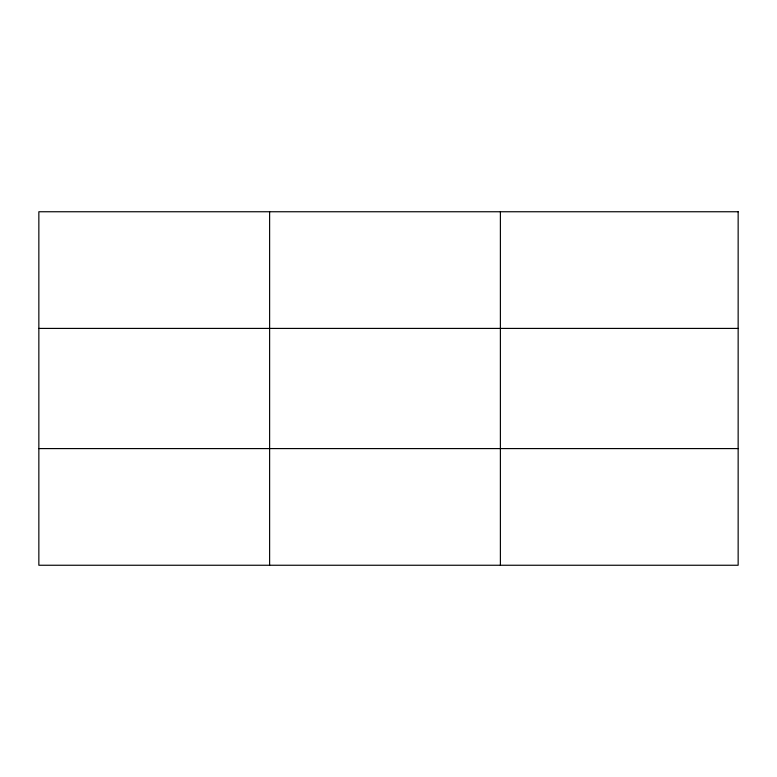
<?xml version="1.0" encoding="UTF-8"?>
<svg xmlns="http://www.w3.org/2000/svg" width="777" height="777" viewBox="0 0 777 777"><rect width="100%" height="100%" fill="white"/><g stroke="black" fill="none" stroke-linecap="round" stroke-linejoin="round"><path stroke-width="1.17" d="M269.619 211.752L269.619 565.248M500.388 211.752L500.388 565.248M38.85 328.409L738.15 328.409M38.85 448.591L738.15 448.591M738.15 211.752L738.15 565.248L38.85 565.248L38.85 211.752L738.15 211.752"/></g></svg>
